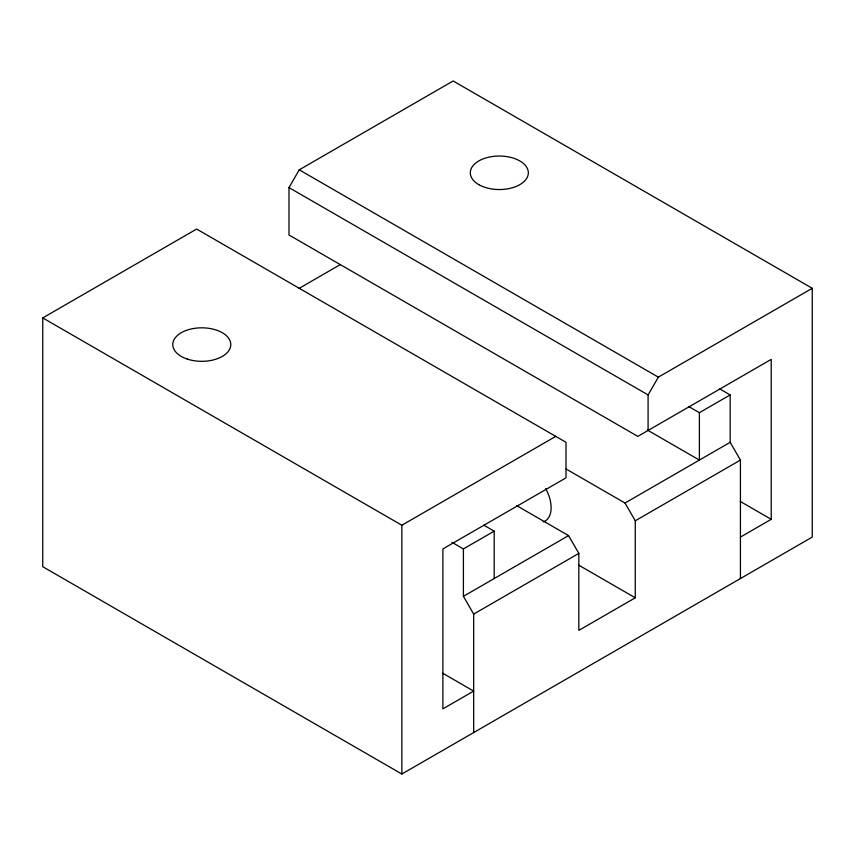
<?xml version="1.0" encoding="UTF-8"?>
<svg xmlns="http://www.w3.org/2000/svg" width="855" height="855" viewBox="0 0 855 855"><rect width="100%" height="100%" fill="white"/><g stroke="black" fill="none" stroke-linecap="round" stroke-linejoin="round"><path stroke-width="1.28" d="M740.43 537.09L771.21 519.316L771.21 359.378L637.83 436.381L288.99 234.986L288.99 187.598L299.25 169.824L453.15 80.969L812.25 288.295L812.25 537.09L401.85 774.032L42.75 566.705L42.75 317.91L196.65 229.055L566.01 442.302L566.01 477.849L442.89 548.931L442.89 708.87L473.67 691.096L442.495 673.099M648.09 430.46L648.09 394.914L658.35 377.151L812.25 288.295M299.058 288.413L340.247 264.623M42.75 317.91L401.85 525.237L555.75 436.381M451.857 542.262L463.41 548.931L494.19 531.158L494.19 578.546M688.991 406.691L699.39 412.687L730.17 394.925L730.17 442.313L740.43 460.076L740.43 578.557M473.67 732.564L473.67 614.093L463.41 596.32L568.575 535.604L578.835 553.377L578.835 630.381L635.265 597.805L635.265 520.791L625.005 503.029L566.096 469.01M625.005 503.029L730.17 442.313M473.67 614.093L578.835 553.377M635.265 520.791L740.43 460.076M719.771 388.918L730.17 394.925M299.25 169.824L658.35 377.151M288.99 187.598L648.09 394.914M647.406 430.065L699.39 460.076L699.39 412.687M740.238 501.425L771.21 519.316M516.591 505.594L568.575 535.604M578.685 565.134L635.265 597.805M483.791 525.162L494.19 531.158M463.41 548.931L463.41 596.32M401.85 525.237L401.85 774.032M545.725 488.633A29.017 16.758 60 0 1 543.096 521.924M478.8 184.637A29.017 16.758 0 0 0 527.353 177.124A29.017 16.758 0 0 0 491.807 156.604A29.017 16.758 0 0 0 478.8 184.637M187.266 359.079A29.017 16.758 0 0 0 230.797 344.565A29.017 16.758 0 0 0 187.266 330.062A29.017 16.758 0 0 0 187.266 359.079"/></g></svg>
